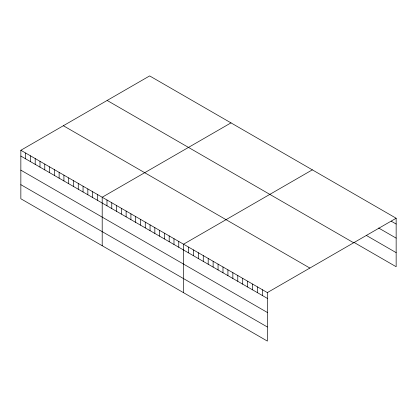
<?xml version="1.0" encoding="UTF-8"?>
<svg xmlns="http://www.w3.org/2000/svg" width="417" height="417" viewBox="0 0 417 417"><rect width="100%" height="100%" fill="white"/><g stroke="black" fill="none" stroke-linecap="round" stroke-linejoin="round"><path stroke-width="0.63" d="M20.85 150.271L267.36 292.593L267.36 341.085L20.85 198.763L20.85 150.271L149.64 75.915L396.15 218.237L396.15 266.729L353.97 242.376M230.987 122.879L102.196 197.236L102.196 245.733M312.338 169.844L183.548 244.2L183.548 292.698M267.36 292.593L396.15 218.237M391.219 221.187L396.15 224.033M378.62 228.005L396.15 238.123M366.569 235.563L396.15 252.639M107.138 100.45L353.647 242.772M63.353 125.731L309.862 268.053M20.85 156.073L267.36 298.39M20.85 170.162L267.36 312.479M20.85 184.674L267.36 326.996M262.429 289.742L262.429 295.544M257.498 286.896L257.498 292.698M252.572 284.05L252.572 289.851M247.641 281.204L247.641 287.005M242.71 278.358L242.71 284.159M237.779 275.512L237.779 281.313M232.848 272.666L232.848 278.467M227.917 269.82L227.917 275.621M222.986 266.974L222.986 272.775M218.06 264.128L218.06 269.929M213.129 261.282L213.129 267.078M208.198 258.436L208.198 264.232M203.267 255.59L203.267 261.386M198.336 252.738L198.336 258.54M193.405 249.892L193.405 255.694M188.479 247.046L188.479 252.848M178.763 241.438L178.763 247.239M173.978 238.675L173.978 244.477M169.193 235.913L169.193 241.714M164.407 233.15L164.407 238.951M159.622 230.387L159.622 236.189M154.837 227.625L154.837 233.426M150.052 224.862L150.052 230.664M145.267 222.099L145.267 227.901M140.482 219.337L140.482 225.138M135.697 216.574L135.697 222.376M130.912 213.812L130.912 219.613M126.122 211.049L126.122 216.85M121.337 208.286L121.337 214.088M116.551 205.524L116.551 211.325M111.766 202.761L111.766 208.563M106.981 199.998L106.981 205.8M97.411 194.473L97.411 200.275M92.626 191.711L92.626 197.512M87.841 188.948L87.841 194.749M83.056 186.185L83.056 191.987M78.271 183.423L78.271 189.224M73.486 180.66L73.486 186.462M68.701 177.897L68.701 183.699M63.916 175.135L63.916 180.936M59.131 172.372L59.131 178.174M54.346 169.61L54.346 175.411M49.56 166.847L49.56 172.648M44.775 164.084L44.775 169.886M39.99 161.322L39.99 167.123M35.205 158.559L35.205 164.361M30.42 155.796L30.42 161.598M25.635 153.034L25.635 158.835"/></g></svg>
